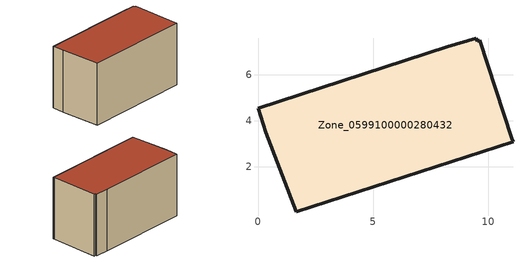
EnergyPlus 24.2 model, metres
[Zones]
Zone_0599100000280432
 floor ground (C_G): 1.66,0.05 0.34,3.52 0,4.55 8.21,7.21 9.47,7.59 9.51,7.46 9.64,7.5 11.02,3.25 11.07,3.1 z3.55
 wall outside (C_F): 9.51,7.46 9.47,7.59 8.21,7.21 0,4.55 0.34,3.52 1.66,0.05 11.07,3.1 11.02,3.25 9.64,7.5 9.51,7.46 z3.55:9.37
 roof outside (C_R): 0.34,3.52 1.66,0.05 11.07,3.1 11.02,3.25 9.64,7.5 9.51,7.46 9.47,7.59 8.21,7.21 0,4.55 z9.37
[BUILDING]
Pand.0599100000280432: North Axis=0; Terrain=City; Loads Convergence Tolerance Value=0.04; Temperature Convergence Tolerance Value=0.4; Solar Distribution=FullExterior; Maximum Number of Warmup Days=25; Minimum Number of Warmup Days=1
[Site:Location]
Rotterdam.The.Hague.AP_ZH_NLD Design_Conditions: Latitude=51.96; Longitude=4.45; Time Zone=1; Elevation=-4.5
[SITE:GROUNDTEMPERATURE:BUILDINGSURFACE]
18, 18, 18, 18, 18, 18, 18, 18, 18, 18, 18, 18
[MATERIAL] Thermal Absorptance=0.9; Solar Absorptance=0.7; Visible Absorptance=0.7
Name | Roughness | Thickness | Conductivity | Density | Specific Heat
G.TI.1946-1964 | MediumSmooth | 0.15 | 1 | 540 | 1210
F.TI.1946-1964 | Rough | 0.3 | 0.857143 | 1920 | 840
R.TI.1946-1964 | MediumRough | 0.2 | 0.277778 | 1500 | 1000
[CONSTRUCTION]
C_G: G.TI.1946-1964
C_F: F.TI.1946-1964
C_R: R.TI.1946-1964
[ZONE]
Zone_0599100000280432: Type=1; Multiplier=1; Ceiling Height=Autocalculate; Volume=Autocalculate; Floor Area=autocalculate; Part of Total Floor Area=Yes
[ZONEINFILTRATION:DESIGNFLOWRATE]
Infil_Zone_0599100000280432: Zone or ZoneList or Space or SpaceList=Zone_0599100000280432; Schedule=AlwaysOn; Design Flow Rate Calculation Method=Flow/Area; Flow Rate per Floor Area=0.003; Constant Term Coefficient=1; Temperature Term Coefficient=0; Velocity Term Coefficient=0; Velocity Squared Term Coefficient=0
[HVACTEMPLATE:ZONE:IDEALLOADSAIRSYSTEM]
Zone_0599100000280432: Maximum Heating Supply Air Temperature=50; Minimum Cooling Supply Air Temperature=13; Maximum Heating Supply Air Humidity Ratio=0.0156; Minimum Cooling Supply Air Humidity Ratio=0.0077; Heating Limit=NoLimit; Cooling Limit=NoLimit; Dehumidification Control Type=ConstantSensibleHeatRatio; Cooling Sensible Heat Ratio=0.7; Dehumidification Setpoint=60; Humidification Control Type=None; Humidification Setpoint=30; Outdoor Air Method=None; Outdoor Air Flow Rate per Person=0.00944; Outdoor Air Flow Rate per Zone Floor Area=0; Outdoor Air Flow Rate per Zone=0; Demand Controlled Ventilation Type=None; Outdoor Air Economizer Type=NoEconomizer; Heat Recovery Type=None; Sensible Heat Recovery Effectiveness=0.7; Latent Heat Recovery Effectiveness=0.65
[ZONECONTROL:THERMOSTAT]
ThermostatControl_Zone_0599100000280432: Zone or ZoneList=Zone_0599100000280432; Control Type Schedule=DualSetpointControlType; Control 1=Thermostat_Zone_0599100000280432; Temperature Difference Between Cutout And Setpoint=0
[THERMOSTATSETPOINT:DUALSETPOINT]
Thermostat_Zone_0599100000280432: Heating Setpoint Temperature Schedule=HeatingSetpoint_Zone_0599100000280432; Cooling Setpoint Temperature Schedule=CoolingSetpoint_Zone_0599100000280432
[SCHEDULE:COMPACT]
HeatingSetpoint_Zone_0599100000280432: Through: 12/31, For: AllDays, Until: 24:00, 21
CoolingSetpoint_Zone_0599100000280432: Through: 12/31, For: AllDays, Until: 24:00, 24
DualSetpointControlType: Through: 12/31, For: AllDays, Until: 24:00, 4
AlwaysOn: Through: 12/31, For: AllDays, Until: 24:00, 1
